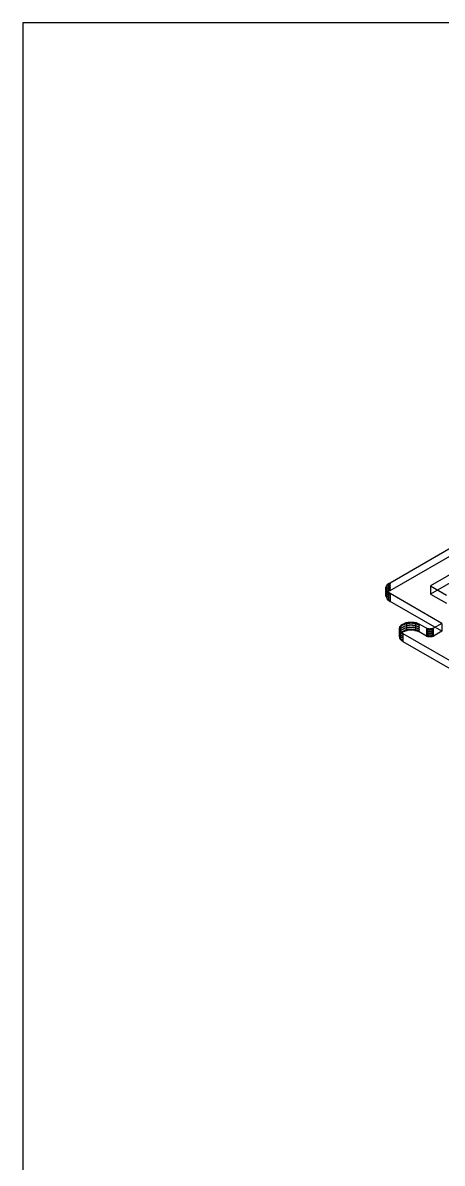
# Model space of a CAD drawing. Header units: millimetres. Extents: x 0 to 2112, y 8 to 1252.
# Drawn here: x 0 to 269, y 520 to 1252 of the extents above; entities that cross this region are included whole.
import ezdxf

# ---------------------------------------------------------------- set-up
doc = ezdxf.new("R2010")
doc.units = ezdxf.units.MM
doc.layers.get('0').update_dxf_attribs({"linetype": 'CONTINUOUS'})

msp = doc.modelspace()

# ---------------------------------------------------------------- linework, layer by layer
at = {"color": 7}
for p, q in [((2111.85, 1251.96), (0, 1251.96)), ((0, 1251.96), (0, 8.075))]:
    msp.add_line(p, q, dxfattribs=at)
at = {"color": 9}
for p, q in [((235.458, 892.658), (589.996, 1097.06)), ((235.458, 892.658), (589.996, 1097.06)), ((235.458, 887.642), (589.996, 1091.8)), ((235.458, 887.642), (589.996, 1091.8)), ((281.416, 902.134), (261.33, 890.538)), ((281.416, 902.134), (261.33, 890.538)), ((281.416, 896.874), (261.33, 885.275)), ((281.416, 896.874), (261.33, 885.275)), ((232.841, 889.766), (233.09, 890.013)), ((232.841, 889.766), (233.09, 890.013)), ((232.841, 889.49), (232.841, 889.766)), ((232.841, 889.49), (232.841, 889.766)), ((232.841, 888.965), (232.841, 889.49)), ((232.841, 888.965), (232.841, 889.49)), ((232.841, 888.965), (233.09, 889.215)), ((232.841, 888.69), (232.841, 888.965)), ((232.841, 888.69), (232.841, 888.965)), ((232.841, 888.69), (232.841, 888.965)), ((232.841, 888.443), (232.841, 888.69)), ((233.09, 888.443), (232.841, 888.69)), ((233.09, 888.443), (232.841, 888.69)), ((232.841, 888.167), (232.841, 888.443)), ((233.09, 887.917), (232.841, 888.167)), ((232.841, 887.642), (233.09, 887.917)), ((232.841, 887.395), (232.841, 887.642)), ((232.841, 887.12), (232.841, 887.395)), ((232.841, 886.844), (232.841, 887.12)), ((233.09, 886.598), (232.841, 886.844)), ((232.841, 886.322), (233.09, 886.598)), ((232.841, 886.072), (232.841, 886.322)), ((232.841, 885.797), (232.841, 886.072)), ((232.841, 885.55), (232.841, 885.797)), ((233.09, 885.275), (232.841, 885.55)), ((232.841, 885.024), (233.09, 885.55)), ((233.09, 890.538), (233.365, 890.813)), ((233.09, 890.538), (233.365, 890.813)), ((233.09, 890.288), (233.09, 890.538)), ((233.09, 890.288), (233.09, 890.538)), ((233.09, 890.288), (233.09, 885.024)), ((233.09, 890.013), (233.365, 890.288)), ((233.09, 890.013), (233.09, 890.288)), ((233.09, 890.013), (233.09, 890.288)), ((233.09, 889.49), (233.09, 890.013)), ((233.09, 889.215), (233.09, 889.49)), ((233.09, 888.69), (233.365, 888.965)), ((233.09, 888.443), (233.09, 888.69)), ((233.09, 888.443), (233.09, 883.179)), ((233.09, 887.917), (233.09, 888.443)), ((233.09, 888.167), (233.09, 888.443)), ((233.09, 888.167), (233.09, 888.443)), ((233.365, 887.917), (233.09, 888.167)), ((233.365, 887.917), (233.09, 888.167)), ((233.09, 887.642), (233.09, 887.917)), ((233.365, 887.12), (233.09, 887.642)), ((233.09, 887.395), (233.365, 887.642)), ((233.09, 887.12), (233.09, 887.395)), ((233.09, 886.598), (233.09, 887.12)), ((233.09, 886.322), (233.09, 886.598)), ((233.365, 885.797), (233.09, 886.322)), ((233.09, 886.072), (233.365, 886.322)), ((233.09, 885.797), (233.09, 886.072)), ((233.09, 885.55), (233.09, 885.797)), ((233.365, 885.55), (233.09, 885.275)), ((233.365, 885.55), (233.09, 885.275)), ((233.365, 890.813), (233.613, 891.06)), ((233.365, 890.813), (233.613, 891.06)), ((233.365, 890.288), (233.613, 890.538)), ((233.365, 888.965), (233.613, 889.215)), ((233.365, 887.642), (233.613, 887.917)), ((233.365, 887.642), (233.365, 887.917)), ((233.365, 887.642), (233.365, 887.917)), ((233.613, 887.395), (233.365, 887.642)), ((233.613, 887.395), (233.365, 887.642)), ((233.365, 886.844), (233.365, 887.12)), ((233.613, 886.598), (233.365, 886.844)), ((233.365, 886.322), (233.613, 886.598)), ((233.613, 886.072), (233.365, 885.797)), ((233.613, 886.072), (233.365, 885.797)), ((233.365, 885.797), (233.365, 885.55)), ((233.365, 885.55), (233.365, 885.797)), ((233.365, 885.797), (233.365, 885.55)), ((233.613, 885.275), (233.365, 885.55)), ((233.613, 891.335), (233.889, 891.611)), ((233.613, 891.335), (233.889, 891.611)), ((233.613, 891.06), (233.613, 891.335)), ((233.613, 891.06), (233.613, 891.335)), ((233.613, 890.813), (233.889, 891.06)), ((233.613, 890.538), (233.613, 890.813)), ((233.613, 889.49), (233.889, 889.766)), ((233.613, 889.215), (233.613, 889.49)), ((233.613, 888.167), (233.889, 888.443)), ((233.613, 887.917), (233.613, 888.167)), ((233.889, 887.12), (233.613, 887.395)), ((233.889, 887.12), (233.613, 887.395)), ((233.613, 886.844), (233.889, 887.12)), ((233.613, 886.598), (233.613, 886.844)), ((233.889, 886.322), (233.613, 886.598)), ((233.889, 886.322), (233.613, 886.072)), ((233.889, 886.322), (233.613, 886.072)), ((233.889, 891.611), (234.164, 891.858)), ((233.889, 891.611), (234.164, 891.858)), ((233.889, 891.06), (234.164, 891.335)), ((233.889, 889.766), (234.164, 890.013)), ((233.889, 888.443), (234.164, 888.69)), ((233.889, 887.12), (234.164, 887.395)), ((234.164, 886.844), (233.889, 887.12)), ((234.164, 886.844), (233.889, 887.12)), ((234.164, 886.598), (233.889, 886.322)), ((234.164, 886.598), (233.889, 886.322)), ((234.164, 886.072), (233.889, 886.322)), ((234.164, 891.858), (234.413, 892.133)), ((234.164, 891.858), (234.413, 892.133)), ((234.164, 891.335), (234.413, 891.611)), ((234.164, 890.013), (234.413, 890.288)), ((234.164, 888.69), (234.413, 888.965)), ((234.164, 887.395), (234.413, 887.642)), ((234.413, 886.844), (234.164, 886.598)), ((234.413, 886.598), (234.164, 886.844)), ((234.413, 886.844), (234.164, 886.598)), ((234.413, 886.598), (234.164, 886.844)), ((234.413, 885.797), (234.164, 886.072)), ((234.413, 892.133), (234.935, 892.383)), ((234.413, 892.133), (234.935, 892.383)), ((234.413, 892.133), (234.413, 886.844)), ((234.413, 891.611), (234.935, 891.858)), ((234.413, 890.288), (234.935, 890.538)), ((234.413, 888.965), (234.935, 889.215)), ((234.413, 887.642), (234.935, 887.917)), ((234.687, 887.12), (234.413, 886.844)), ((234.687, 887.12), (234.413, 886.844)), ((234.413, 886.844), (234.413, 886.598)), ((234.413, 886.598), (234.413, 881.334)), ((234.687, 886.322), (234.413, 886.598)), ((234.687, 886.322), (234.413, 886.598)), ((234.687, 885.55), (234.413, 885.797)), ((234.935, 887.395), (234.687, 887.12)), ((234.935, 887.395), (234.687, 887.12)), ((234.935, 886.072), (234.687, 886.322)), ((234.935, 886.072), (234.687, 886.322)), ((234.935, 885.275), (234.687, 885.55)), ((234.935, 892.383), (235.458, 892.658)), ((234.935, 892.383), (235.458, 892.658)), ((234.935, 891.858), (235.458, 892.133)), ((234.935, 890.538), (235.458, 890.813)), ((234.935, 889.215), (235.458, 889.49)), ((234.935, 887.917), (235.458, 888.167)), ((235.458, 887.642), (234.935, 887.395)), ((235.458, 887.642), (234.935, 887.395)), ((235.458, 885.797), (234.935, 886.072)), ((235.458, 885.797), (234.935, 886.072)), ((235.458, 887.642), (235.458, 892.658)), ((235.458, 887.642), (235.458, 892.658)), ((235.458, 892.133), (235.458, 891.858)), ((235.458, 890.813), (235.458, 890.538)), ((235.458, 889.49), (235.458, 889.215)), ((235.458, 888.167), (235.458, 887.917)), ((235.458, 885.797), (235.458, 880.533)), ((268.742, 866.567), (235.458, 885.797)), ((235.458, 885.797), (235.458, 880.533)), ((268.742, 866.567), (235.458, 885.797)), ((261.33, 890.538), (271.635, 884.749)), ((261.33, 890.538), (261.33, 885.275)), ((261.33, 890.538), (271.635, 884.749)), ((261.33, 890.538), (261.33, 885.275)), ((233.09, 885.024), (232.841, 884.749)), ((232.841, 884.749), (232.841, 885.024)), ((233.09, 885.024), (232.841, 884.749)), ((232.841, 884.749), (232.841, 884.227)), ((232.841, 884.474), (232.841, 884.749)), ((232.841, 884.749), (232.841, 884.227)), ((232.841, 884.227), (232.841, 884.474)), ((232.841, 884.227), (232.841, 883.952)), ((233.09, 883.952), (232.841, 884.227)), ((232.841, 884.227), (232.841, 883.952)), ((232.841, 883.952), (232.841, 883.701)), ((232.841, 883.952), (232.841, 883.701)), ((232.841, 883.701), (233.09, 883.426)), ((232.841, 883.701), (233.09, 883.426)), ((233.09, 885.275), (233.09, 885.024)), ((233.09, 885.024), (233.09, 885.275)), ((233.09, 885.275), (233.09, 885.024)), ((233.09, 885.024), (233.09, 884.749)), ((233.365, 884.749), (233.09, 885.024)), ((233.09, 883.701), (233.09, 883.952)), ((233.365, 883.426), (233.09, 883.701)), ((233.09, 883.426), (233.09, 883.179)), ((233.09, 883.426), (233.09, 883.179)), ((233.09, 883.179), (233.09, 882.904)), ((233.09, 883.179), (233.09, 882.904)), ((233.09, 883.179), (233.09, 882.904)), ((233.09, 882.904), (233.365, 882.629)), ((233.09, 882.904), (233.365, 882.629)), ((233.365, 884.227), (233.365, 884.749)), ((233.613, 883.952), (233.365, 884.227)), ((233.365, 883.179), (233.365, 883.426)), ((233.613, 882.629), (233.365, 883.179)), ((233.365, 882.629), (233.613, 882.382)), ((233.365, 882.629), (233.613, 882.382)), ((233.889, 885.024), (233.613, 885.275)), ((233.889, 883.701), (233.613, 883.952)), ((233.889, 882.382), (233.613, 882.629)), ((233.613, 882.382), (233.613, 881.856)), ((233.613, 882.382), (233.613, 881.856)), ((233.613, 881.856), (233.889, 881.581)), ((233.613, 881.856), (233.889, 881.581)), ((234.164, 884.749), (233.889, 885.024)), ((234.164, 883.426), (233.889, 883.701)), ((234.164, 882.107), (233.889, 882.382)), ((233.889, 881.581), (234.164, 881.334)), ((233.889, 881.581), (234.164, 881.334)), ((234.413, 884.474), (234.164, 884.749)), ((234.413, 883.179), (234.164, 883.426)), ((234.413, 881.856), (234.164, 882.107)), ((234.164, 881.334), (234.413, 881.334)), ((234.164, 881.334), (234.413, 881.334)), ((234.687, 884.227), (234.413, 884.474)), ((234.687, 882.904), (234.413, 883.179)), ((234.687, 881.856), (234.413, 881.856)), ((234.413, 881.334), (234.935, 881.059)), ((234.413, 881.334), (234.413, 881.059)), ((234.413, 881.334), (234.935, 881.059)), ((234.935, 884.227), (234.687, 884.227)), ((234.935, 882.904), (234.687, 882.904)), ((234.935, 881.581), (234.687, 881.856)), ((235.458, 885.275), (234.935, 885.275)), ((235.458, 883.952), (234.935, 884.227)), ((235.458, 882.629), (234.935, 882.904)), ((235.458, 881.334), (234.935, 881.581)), ((234.935, 881.059), (235.458, 880.533)), ((234.935, 881.059), (235.458, 880.533)), ((268.742, 861.579), (235.458, 880.533)), ((268.742, 861.579), (235.458, 880.533)), ((261.33, 885.275), (271.635, 879.489)), ((261.33, 885.275), (271.635, 879.489)), ((241.548, 863.674), (241.796, 863.949)), ((241.548, 863.674), (241.796, 863.949)), ((241.548, 863.424), (241.548, 863.674)), ((241.548, 863.424), (241.548, 863.674)), ((241.796, 864.471), (242.072, 864.722)), ((241.796, 864.471), (242.072, 864.722)), ((241.796, 864.196), (241.796, 864.471)), ((241.796, 864.196), (241.796, 864.471)), ((241.796, 863.949), (241.796, 864.196)), ((241.796, 863.949), (241.796, 864.196)), ((241.796, 863.674), (241.796, 863.949)), ((241.796, 863.949), (242.072, 863.949)), ((241.796, 863.424), (241.796, 863.674)), ((242.072, 864.722), (242.347, 864.997)), ((242.072, 864.722), (242.347, 864.997)), ((242.072, 864.722), (242.072, 859.458)), ((242.072, 863.949), (242.347, 864.196)), ((242.347, 864.997), (242.595, 865.244)), ((242.347, 864.997), (242.595, 865.244)), ((242.347, 864.196), (242.595, 864.471)), ((242.595, 865.244), (242.595, 865.519)), ((242.595, 865.519), (242.871, 865.519)), ((242.595, 865.244), (242.595, 865.519)), ((242.595, 865.519), (242.871, 865.519)), ((242.595, 864.722), (242.871, 864.997)), ((242.595, 864.471), (242.595, 864.722)), ((242.595, 863.424), (242.871, 863.674)), ((242.871, 865.519), (243.119, 865.794)), ((242.871, 865.519), (243.119, 865.794)), ((242.871, 864.997), (243.119, 865.244)), ((242.871, 863.674), (243.119, 863.949)), ((243.119, 865.794), (243.641, 866.041)), ((243.119, 865.794), (243.641, 866.041)), ((243.119, 865.244), (243.641, 865.519)), ((243.119, 863.949), (243.641, 864.196)), ((243.641, 866.041), (243.917, 866.316)), ((243.641, 866.041), (243.917, 866.316)), ((243.641, 865.519), (243.917, 865.519)), ((243.641, 864.196), (243.917, 864.196)), ((243.917, 866.316), (244.192, 866.316)), ((243.917, 866.316), (244.192, 866.316)), ((243.917, 865.519), (244.192, 865.794)), ((243.917, 864.196), (244.192, 864.471)), ((244.192, 866.316), (244.716, 866.567)), ((244.192, 866.316), (244.716, 866.567)), ((244.192, 865.794), (244.716, 866.041)), ((244.192, 864.471), (244.716, 864.722)), ((244.716, 866.567), (244.964, 866.842)), ((244.716, 866.567), (244.964, 866.842)), ((244.716, 866.041), (244.964, 866.041)), ((244.716, 864.722), (244.964, 864.722)), ((244.964, 866.842), (245.24, 866.842)), ((244.964, 866.842), (245.24, 866.842)), ((244.964, 866.041), (245.24, 866.316)), ((244.964, 864.722), (245.24, 864.997)), ((244.964, 863.424), (245.24, 863.674)), ((245.24, 866.842), (245.763, 867.089)), ((245.24, 866.842), (245.763, 867.089)), ((245.24, 866.316), (245.763, 866.316)), ((245.24, 864.997), (245.763, 864.997)), ((245.24, 863.674), (245.763, 863.674)), ((245.763, 867.089), (246.287, 867.089)), ((245.763, 867.089), (246.287, 867.089)), ((245.763, 866.316), (246.287, 866.316)), ((245.763, 864.997), (246.287, 865.244)), ((245.763, 863.674), (246.287, 863.949)), ((246.039, 867.089), (246.039, 861.826)), ((246.287, 867.089), (246.563, 867.089)), ((246.287, 867.089), (246.563, 867.089)), ((246.287, 866.316), (246.563, 866.567)), ((246.287, 865.244), (246.563, 865.244)), ((246.287, 863.949), (246.563, 863.949)), ((246.563, 867.089), (247.086, 867.364)), ((246.563, 867.089), (247.086, 867.364)), ((246.563, 866.567), (247.086, 866.567)), ((246.563, 865.244), (247.086, 865.244)), ((246.563, 863.949), (247.086, 863.949)), ((247.086, 867.364), (247.609, 867.364)), ((247.086, 867.364), (247.609, 867.364)), ((247.086, 866.567), (247.609, 866.567)), ((247.086, 865.244), (247.609, 865.244)), ((247.086, 863.949), (247.609, 863.949)), ((247.609, 867.364), (247.884, 867.364)), ((247.609, 867.364), (247.884, 867.364)), ((247.609, 866.567), (247.884, 866.567)), ((247.609, 865.244), (247.884, 865.519)), ((247.609, 863.949), (247.884, 864.196)), ((247.884, 867.364), (248.408, 867.364)), ((247.884, 867.364), (248.408, 867.364)), ((247.884, 866.567), (248.408, 866.842)), ((247.884, 865.519), (248.408, 865.519)), ((247.884, 864.196), (248.408, 864.196)), ((248.408, 867.364), (248.932, 867.364)), ((248.408, 867.364), (248.932, 867.364)), ((248.408, 866.842), (248.932, 866.842)), ((248.408, 865.519), (248.932, 865.519)), ((248.408, 864.196), (248.932, 864.196)), ((248.932, 867.364), (249.207, 867.364)), ((248.932, 867.364), (249.207, 867.364)), ((248.932, 866.842), (249.207, 866.842)), ((248.932, 865.519), (249.207, 865.519)), ((248.932, 864.196), (249.207, 864.196)), ((249.207, 867.364), (249.731, 867.364)), ((249.207, 867.364), (249.731, 867.364)), ((249.207, 866.842), (249.731, 866.842)), ((249.207, 865.519), (249.731, 865.519)), ((249.207, 864.196), (249.731, 864.196)), ((249.731, 867.364), (250.255, 867.364)), ((249.731, 867.364), (250.255, 867.364)), ((249.731, 866.842), (250.255, 866.567)), ((249.731, 865.519), (250.255, 865.244)), ((249.731, 864.196), (250.255, 864.196)), ((250.255, 867.364), (250.778, 867.364)), ((250.255, 867.364), (250.778, 867.364)), ((250.255, 866.567), (250.778, 866.567)), ((250.255, 865.244), (250.778, 865.244)), ((250.255, 864.196), (250.778, 863.949)), ((250.778, 867.364), (251.054, 867.089)), ((250.778, 867.364), (251.054, 867.089)), ((250.778, 866.567), (251.054, 866.567)), ((250.778, 865.244), (251.054, 865.244)), ((250.778, 863.949), (251.054, 863.949)), ((251.054, 867.089), (251.577, 867.089)), ((251.054, 867.089), (251.577, 867.089)), ((251.054, 866.567), (251.577, 866.567)), ((251.054, 865.244), (251.577, 865.244)), ((251.054, 863.949), (251.577, 863.949)), ((251.577, 867.089), (252.1, 867.089)), ((251.577, 867.089), (252.1, 867.089)), ((251.577, 866.567), (252.1, 866.316)), ((251.577, 865.244), (252.1, 864.997)), ((251.577, 863.949), (252.1, 863.674)), ((251.853, 867.089), (251.853, 861.826)), ((252.1, 867.089), (252.375, 866.842)), ((252.1, 867.089), (252.375, 866.842)), ((252.1, 866.316), (252.375, 866.316)), ((252.1, 864.997), (252.375, 864.997)), ((252.1, 863.674), (252.375, 863.674)), ((252.375, 866.842), (252.899, 866.842)), ((252.375, 866.842), (252.899, 866.842)), ((252.375, 866.316), (252.899, 866.041)), ((252.375, 864.997), (252.899, 864.722)), ((252.375, 863.674), (252.899, 863.424)), ((252.899, 866.842), (253.147, 866.567)), ((252.899, 866.842), (253.147, 866.567)), ((252.899, 866.041), (253.147, 866.041)), ((252.899, 864.722), (253.147, 864.722)), ((253.147, 866.567), (253.422, 866.567)), ((253.147, 866.567), (253.422, 866.567)), ((253.147, 866.041), (253.422, 865.794)), ((253.147, 864.722), (253.422, 864.471)), ((253.422, 866.567), (254.222, 866.041)), ((253.422, 866.567), (254.222, 866.041)), ((253.422, 865.794), (254.222, 865.519)), ((253.422, 864.471), (254.222, 864.196)), ((254.222, 861.028), (254.222, 866.041)), ((258.713, 863.424), (254.222, 866.041)), ((254.222, 861.028), (254.222, 866.041)), ((258.713, 863.424), (254.222, 866.041)), ((254.222, 865.519), (254.222, 865.244)), ((254.222, 864.196), (254.222, 863.949)), ((268.742, 866.567), (263.204, 863.424)), ((268.742, 866.567), (263.204, 863.424)), ((268.742, 866.567), (268.742, 861.579)), ((268.742, 866.567), (268.742, 861.579)), ((241.548, 863.148), (241.796, 863.424)), ((241.548, 863.148), (241.548, 863.424)), ((241.548, 863.148), (241.548, 863.424)), ((241.548, 862.873), (241.548, 863.148)), ((241.548, 862.873), (241.548, 863.148)), ((241.548, 862.873), (241.548, 863.148)), ((241.548, 862.626), (241.548, 862.873)), ((241.548, 862.626), (241.548, 862.873)), ((241.548, 862.626), (241.548, 862.873)), ((241.548, 862.351), (241.548, 862.626)), ((241.548, 862.351), (241.548, 862.626)), ((241.548, 862.351), (241.548, 862.626)), ((241.548, 862.101), (241.548, 862.351)), ((241.796, 862.101), (241.548, 862.351)), ((241.796, 862.101), (241.548, 862.351)), ((241.548, 861.826), (241.548, 862.101)), ((241.548, 861.826), (241.796, 862.101)), ((241.796, 861.579), (241.548, 861.826)), ((241.548, 861.579), (241.548, 861.826)), ((241.548, 861.303), (241.548, 861.579)), ((241.548, 861.028), (241.548, 861.303)), ((241.548, 860.781), (241.548, 861.028)), ((241.548, 860.506), (241.548, 860.781)), ((241.548, 860.506), (241.796, 860.781)), ((241.796, 860.256), (241.548, 860.506)), ((241.548, 860.256), (241.548, 860.506)), ((241.548, 859.98), (241.548, 860.256)), ((241.548, 859.734), (241.548, 859.98)), ((241.548, 859.458), (241.548, 859.734)), ((241.548, 859.208), (241.548, 859.458)), ((241.548, 859.208), (241.796, 859.458)), ((241.796, 858.933), (241.548, 859.208)), ((241.548, 858.933), (241.548, 859.208)), ((241.548, 858.658), (241.548, 858.933)), ((241.796, 858.658), (241.548, 858.411)), ((241.548, 858.411), (241.548, 858.658)), ((241.796, 858.658), (241.548, 858.411)), ((241.548, 858.411), (241.548, 858.135)), ((241.548, 858.135), (241.548, 858.411)), ((241.548, 858.411), (241.548, 858.135)), ((241.548, 858.135), (241.548, 857.885)), ((241.548, 857.885), (241.548, 858.135)), ((241.548, 858.135), (241.548, 857.885)), ((241.548, 857.885), (241.548, 857.61)), ((241.796, 857.61), (241.548, 857.885)), ((241.548, 857.885), (241.548, 857.61)), ((241.548, 857.61), (241.548, 857.363)), ((241.548, 857.61), (241.548, 857.363)), ((241.548, 857.363), (241.548, 857.088)), ((241.548, 857.363), (241.548, 857.088)), ((241.548, 857.088), (241.796, 856.813)), ((241.548, 857.088), (241.796, 856.813)), ((241.796, 862.626), (242.072, 862.873)), ((241.796, 862.351), (241.796, 862.626)), ((241.796, 862.101), (241.796, 862.351)), ((241.796, 861.826), (241.796, 862.101)), ((241.796, 861.826), (241.796, 862.101)), ((242.072, 861.579), (241.796, 861.826)), ((242.072, 861.579), (241.796, 861.826)), ((241.796, 861.303), (241.796, 861.579)), ((241.796, 861.303), (242.072, 861.579)), ((242.072, 861.028), (241.796, 861.303)), ((241.796, 861.028), (241.796, 861.303)), ((241.796, 860.781), (241.796, 861.028)), ((241.796, 859.98), (241.796, 860.256)), ((241.796, 859.98), (242.072, 860.256)), ((242.072, 859.734), (241.796, 859.98)), ((241.796, 859.734), (241.796, 859.98)), ((241.796, 859.458), (241.796, 859.734)), ((242.072, 859.458), (241.796, 859.208)), ((242.072, 859.458), (241.796, 859.208)), ((241.796, 859.208), (241.796, 858.933)), ((241.796, 859.208), (241.796, 858.933)), ((241.796, 858.933), (241.796, 858.658)), ((241.796, 858.658), (241.796, 858.933)), ((241.796, 858.933), (241.796, 858.658)), ((242.072, 858.411), (241.796, 858.658)), ((241.796, 857.363), (241.796, 857.61)), ((242.072, 857.088), (241.796, 857.363)), ((241.796, 856.813), (241.796, 856.566)), ((241.796, 856.813), (241.796, 856.566)), ((241.796, 856.566), (242.072, 856.29)), ((241.796, 856.566), (242.072, 856.29)), ((242.072, 862.873), (242.347, 862.873)), ((242.072, 861.579), (242.347, 861.826)), ((242.072, 861.579), (242.072, 856.29)), ((242.072, 861.303), (242.072, 861.579)), ((242.072, 861.303), (242.072, 861.579)), ((242.347, 861.028), (242.072, 861.303)), ((242.347, 861.028), (242.072, 861.303)), ((242.072, 860.781), (242.072, 861.028)), ((242.347, 860.506), (242.072, 860.781)), ((242.072, 860.256), (242.347, 860.506)), ((242.347, 859.734), (242.072, 859.458)), ((242.072, 859.458), (242.072, 859.734)), ((242.347, 859.734), (242.072, 859.458)), ((242.072, 859.458), (242.072, 859.208)), ((242.347, 859.208), (242.072, 859.458)), ((242.072, 858.135), (242.072, 858.411)), ((242.347, 857.885), (242.072, 858.135)), ((242.072, 856.813), (242.072, 857.088)), ((242.347, 856.566), (242.072, 856.813)), ((242.072, 856.29), (242.072, 856.29)), ((242.072, 856.29), (242.347, 856.04)), ((242.072, 856.29), (242.072, 856.04)), ((242.072, 856.29), (242.072, 856.29)), ((242.072, 856.29), (242.347, 856.04)), ((242.347, 862.873), (242.595, 863.148)), ((242.347, 861.826), (242.595, 861.826)), ((242.595, 860.781), (242.347, 861.028)), ((242.595, 860.781), (242.347, 861.028)), ((242.347, 860.506), (242.595, 860.781)), ((242.595, 860.256), (242.347, 860.506)), ((242.595, 859.98), (242.347, 859.734)), ((242.595, 859.98), (242.347, 859.734)), ((242.595, 858.933), (242.347, 859.208)), ((242.595, 857.61), (242.347, 857.885)), ((242.595, 856.29), (242.347, 856.566)), ((242.595, 863.148), (242.595, 863.424)), ((242.595, 862.101), (242.871, 862.351)), ((242.595, 861.826), (242.595, 862.101)), ((242.595, 860.781), (242.871, 861.028)), ((242.595, 860.781), (242.595, 860.781)), ((242.871, 860.781), (242.595, 860.781)), ((242.871, 860.781), (242.595, 860.781)), ((242.871, 860.506), (242.595, 860.256)), ((242.871, 860.506), (242.595, 860.256)), ((242.595, 860.256), (242.595, 859.98)), ((242.871, 859.98), (242.595, 860.256)), ((242.595, 860.256), (242.595, 859.98)), ((242.871, 858.658), (242.595, 858.933)), ((242.871, 857.363), (242.595, 857.61)), ((242.871, 856.04), (242.595, 856.29)), ((242.871, 862.351), (243.119, 862.626)), ((242.871, 861.028), (243.119, 861.303)), ((243.119, 860.781), (242.871, 860.506)), ((243.119, 860.506), (242.871, 860.781)), ((243.119, 860.781), (242.871, 860.506)), ((243.119, 860.506), (242.871, 860.781)), ((243.119, 859.734), (242.871, 859.98)), ((243.119, 858.411), (242.871, 858.658)), ((243.119, 857.363), (242.871, 857.363)), ((243.119, 862.626), (243.641, 862.873)), ((243.119, 861.303), (243.641, 861.579)), ((243.641, 860.781), (243.119, 860.781)), ((243.641, 860.781), (243.119, 860.781)), ((243.393, 860.256), (243.119, 860.506)), ((243.393, 860.256), (243.119, 860.506)), ((243.393, 859.734), (243.119, 859.734)), ((243.393, 858.411), (243.119, 858.411)), ((243.393, 857.088), (243.119, 857.363)), ((243.641, 859.98), (243.393, 860.256)), ((243.641, 859.98), (243.393, 860.256)), ((243.641, 859.458), (243.393, 859.734)), ((243.641, 858.135), (243.393, 858.411)), ((243.641, 856.813), (243.393, 857.088)), ((243.641, 862.873), (243.917, 862.873)), ((243.641, 861.579), (243.917, 861.579)), ((243.917, 861.028), (243.641, 860.781)), ((243.917, 861.028), (243.641, 860.781)), ((243.641, 859.98), (243.641, 854.996)), ((243.641, 859.98), (323.377, 814.162)), ((243.641, 859.98), (243.641, 854.996)), ((243.641, 859.98), (323.377, 814.162)), ((243.917, 862.873), (244.192, 863.148)), ((243.917, 861.579), (244.192, 861.826)), ((244.192, 861.303), (243.917, 861.028)), ((244.192, 861.303), (243.917, 861.028)), ((244.192, 863.148), (244.716, 863.424)), ((244.192, 861.826), (244.716, 862.101)), ((244.716, 861.303), (244.192, 861.303)), ((244.716, 861.303), (244.192, 861.303)), ((244.716, 863.424), (244.964, 863.424)), ((244.716, 862.101), (244.964, 862.101)), ((244.964, 861.579), (244.716, 861.303)), ((244.964, 861.579), (244.716, 861.303)), ((244.964, 862.101), (245.24, 862.351)), ((245.24, 861.579), (244.964, 861.579)), ((245.24, 861.579), (244.964, 861.579)), ((245.24, 862.351), (245.763, 862.351)), ((245.763, 861.826), (245.24, 861.579)), ((245.763, 861.826), (245.24, 861.579)), ((245.763, 862.351), (246.287, 862.626)), ((246.287, 861.826), (245.763, 861.826)), ((246.287, 861.826), (245.763, 861.826)), ((246.039, 861.826), (246.039, 861.579)), ((246.287, 862.626), (246.563, 862.626)), ((246.563, 862.101), (246.287, 861.826)), ((246.563, 862.101), (246.287, 861.826)), ((246.563, 862.626), (247.086, 862.626)), ((247.086, 862.101), (246.563, 862.101)), ((247.086, 862.101), (246.563, 862.101)), ((247.086, 862.626), (247.609, 862.873)), ((247.609, 862.101), (247.086, 862.101)), ((247.609, 862.101), (247.086, 862.101)), ((247.609, 862.873), (247.884, 862.873)), ((247.884, 862.101), (247.609, 862.101)), ((247.884, 862.101), (247.609, 862.101)), ((247.884, 862.873), (248.408, 862.873)), ((248.408, 862.101), (247.884, 862.101)), ((248.408, 862.101), (247.884, 862.101)), ((248.408, 862.873), (248.932, 862.873)), ((248.932, 862.101), (248.408, 862.101)), ((248.932, 862.101), (248.408, 862.101)), ((248.932, 862.873), (249.207, 862.873)), ((249.207, 862.101), (248.932, 862.101)), ((249.207, 862.101), (248.932, 862.101)), ((249.207, 862.873), (249.731, 862.873)), ((249.731, 862.101), (249.207, 862.101)), ((249.731, 862.101), (249.207, 862.101)), ((249.731, 862.873), (250.255, 862.873)), ((250.255, 862.101), (249.731, 862.101)), ((250.255, 862.101), (249.731, 862.101)), ((250.255, 862.873), (250.778, 862.626)), ((250.778, 862.101), (250.255, 862.101)), ((250.778, 862.101), (250.255, 862.101)), ((250.778, 862.626), (251.054, 862.626)), ((251.054, 862.101), (250.778, 862.101)), ((251.054, 862.101), (250.778, 862.101)), ((251.054, 862.626), (251.577, 862.626)), ((251.577, 861.826), (251.054, 862.101)), ((251.577, 861.826), (251.054, 862.101)), ((251.577, 862.626), (252.1, 862.351)), ((252.1, 861.826), (251.577, 861.826)), ((252.1, 861.826), (251.577, 861.826)), ((251.853, 861.826), (251.853, 861.579)), ((252.1, 862.351), (252.375, 862.351)), ((252.375, 861.826), (252.1, 861.826)), ((252.375, 861.826), (252.1, 861.826)), ((252.375, 862.351), (252.899, 862.351)), ((252.899, 861.579), (252.375, 861.826)), ((252.899, 861.579), (252.375, 861.826)), ((252.899, 863.424), (253.147, 863.424)), ((252.899, 862.351), (253.147, 862.101)), ((253.147, 861.579), (252.899, 861.579)), ((253.147, 861.579), (252.899, 861.579)), ((253.147, 863.424), (253.422, 863.148)), ((253.147, 862.101), (253.422, 861.826)), ((253.422, 861.303), (253.147, 861.579)), ((253.422, 861.303), (253.147, 861.579)), ((253.422, 863.148), (254.222, 862.873)), ((253.422, 861.826), (254.222, 861.579)), ((253.946, 861.028), (253.422, 861.303)), ((253.946, 861.028), (253.422, 861.303)), ((254.222, 861.028), (253.946, 861.028)), ((254.222, 861.028), (253.946, 861.028)), ((254.222, 862.873), (254.222, 862.626)), ((254.222, 861.579), (254.222, 861.303)), ((258.713, 858.411), (254.222, 861.028)), ((258.713, 858.411), (254.222, 861.028)), ((258.713, 863.424), (258.713, 858.411)), ((258.713, 863.424), (258.961, 863.424)), ((258.713, 863.424), (258.713, 858.411)), ((258.713, 863.424), (258.961, 863.424)), ((258.961, 862.873), (258.713, 862.873)), ((258.713, 862.873), (258.713, 862.626)), ((258.961, 861.579), (258.713, 861.579)), ((258.713, 861.579), (258.713, 861.303)), ((258.961, 860.256), (258.713, 860.256)), ((258.713, 860.256), (258.713, 859.98)), ((258.961, 858.933), (258.713, 858.933)), ((258.713, 858.933), (258.713, 858.658)), ((258.961, 858.135), (258.713, 858.411)), ((258.961, 858.135), (258.713, 858.411)), ((258.961, 863.424), (258.961, 863.424)), ((258.961, 863.424), (259.237, 863.424)), ((258.961, 863.424), (258.961, 863.424)), ((258.961, 863.424), (259.237, 863.424)), ((259.237, 862.626), (258.961, 862.873)), ((259.237, 861.303), (258.961, 861.579)), ((259.237, 859.98), (258.961, 860.256)), ((259.237, 858.933), (258.961, 858.933)), ((259.237, 858.135), (258.961, 858.135)), ((259.237, 858.135), (258.961, 858.135)), ((259.237, 863.424), (259.237, 858.135)), ((259.237, 863.424), (259.237, 863.148)), ((259.237, 863.424), (259.237, 863.148)), ((259.237, 863.148), (259.485, 863.148)), ((259.237, 863.148), (259.485, 863.148)), ((259.485, 862.626), (259.237, 862.626)), ((259.237, 862.626), (259.237, 862.626)), ((259.485, 861.303), (259.237, 861.303)), ((259.237, 861.303), (259.237, 861.303)), ((259.485, 859.98), (259.237, 859.98)), ((259.237, 859.98), (259.237, 859.98)), ((259.237, 858.658), (259.237, 858.933)), ((259.485, 858.658), (259.237, 858.658)), ((259.485, 858.135), (259.237, 858.135)), ((259.237, 858.135), (259.237, 858.135)), ((259.237, 858.135), (259.237, 857.885)), ((259.485, 858.135), (259.237, 858.135)), ((259.237, 858.135), (259.237, 858.135)), ((259.485, 863.148), (259.76, 863.148)), ((259.485, 863.148), (259.76, 863.148)), ((259.76, 862.351), (259.485, 862.626)), ((259.485, 862.626), (259.485, 862.626)), ((259.76, 861.303), (259.485, 861.303)), ((259.485, 861.303), (259.485, 861.303)), ((259.76, 859.98), (259.485, 859.98)), ((259.485, 859.98), (259.485, 859.98)), ((259.76, 858.658), (259.485, 858.658)), ((259.485, 858.658), (259.485, 858.658)), ((259.485, 857.885), (259.485, 858.135)), ((259.485, 857.885), (259.485, 858.135)), ((259.76, 857.885), (259.485, 857.885)), ((259.76, 857.885), (259.485, 857.885)), ((259.76, 863.148), (259.76, 863.148)), ((259.76, 863.148), (260.036, 863.148)), ((259.76, 863.148), (259.76, 863.148)), ((259.76, 863.148), (260.036, 863.148)), ((260.036, 862.351), (259.76, 862.351)), ((260.036, 861.028), (259.76, 861.303)), ((260.036, 859.734), (259.76, 859.98)), ((260.036, 858.658), (259.76, 858.658)), ((260.036, 857.885), (259.76, 857.885)), ((260.036, 857.885), (259.76, 857.885)), ((260.036, 863.148), (260.284, 863.148)), ((260.036, 863.148), (260.284, 863.148)), ((260.284, 862.351), (260.036, 862.351)), ((260.284, 861.028), (260.036, 861.028)), ((260.284, 859.734), (260.036, 859.734)), ((260.284, 858.411), (260.036, 858.658)), ((260.284, 857.885), (260.036, 857.885)), ((260.284, 857.885), (260.036, 857.885)), ((260.284, 863.148), (260.284, 857.885)), ((260.284, 863.148), (260.558, 863.148)), ((260.284, 863.148), (260.558, 863.148)), ((260.558, 862.351), (260.284, 862.351)), ((260.284, 862.351), (260.284, 862.351)), ((260.558, 861.028), (260.284, 861.028)), ((260.284, 861.028), (260.284, 861.028)), ((260.558, 859.734), (260.284, 859.734)), ((260.284, 859.734), (260.284, 859.734)), ((260.558, 858.411), (260.284, 858.411)), ((260.284, 858.411), (260.284, 858.411)), ((260.558, 857.885), (260.284, 857.885)), ((260.284, 857.885), (260.284, 857.885)), ((260.284, 857.885), (260.284, 857.61)), ((260.558, 857.885), (260.284, 857.885)), ((260.284, 857.885), (260.284, 857.885)), ((260.558, 863.148), (260.558, 862.873)), ((260.558, 863.148), (260.558, 862.873)), ((260.558, 862.873), (260.806, 862.873)), ((260.558, 862.873), (260.806, 862.873)), ((260.806, 862.351), (260.558, 862.351)), ((260.806, 861.028), (260.558, 861.028)), ((260.806, 859.734), (260.558, 859.734)), ((260.806, 858.411), (260.558, 858.411)), ((260.806, 857.885), (260.558, 857.885)), ((260.806, 857.885), (260.558, 857.885)), ((260.806, 862.873), (261.082, 862.873)), ((260.806, 862.873), (261.082, 862.873)), ((261.082, 862.351), (260.806, 862.351)), ((260.806, 862.351), (260.806, 862.351)), ((261.082, 861.028), (260.806, 861.028)), ((260.806, 861.028), (260.806, 861.028)), ((261.082, 859.734), (260.806, 859.734)), ((260.806, 859.734), (260.806, 859.734)), ((261.082, 858.411), (260.806, 858.411)), ((260.806, 858.411), (260.806, 858.411)), ((261.082, 857.885), (260.806, 857.885)), ((260.806, 857.885), (260.806, 857.885)), ((261.082, 857.885), (260.806, 857.885)), ((260.806, 857.885), (260.806, 857.885)), ((261.082, 862.873), (261.33, 862.873)), ((261.082, 862.873), (261.33, 862.873)), ((261.33, 862.351), (261.082, 862.351)), ((261.33, 861.028), (261.082, 861.028)), ((261.33, 859.734), (261.082, 859.734)), ((261.33, 858.411), (261.082, 858.411)), ((261.33, 857.885), (261.082, 857.885)), ((261.33, 857.885), (261.082, 857.885)), ((261.33, 862.873), (261.33, 863.148)), ((261.33, 863.148), (261.606, 863.148)), ((261.33, 862.873), (261.33, 863.148)), ((261.33, 863.148), (261.606, 863.148)), ((261.606, 862.351), (261.33, 862.351)), ((261.606, 861.028), (261.33, 861.028)), ((261.606, 859.734), (261.33, 859.734)), ((261.606, 858.411), (261.33, 858.411)), ((261.606, 857.885), (261.33, 857.885)), ((261.606, 857.885), (261.33, 857.885)), ((261.606, 863.148), (261.606, 857.885)), ((261.606, 863.148), (261.881, 863.148)), ((261.606, 863.148), (261.881, 863.148)), ((261.881, 862.351), (261.606, 862.351)), ((261.606, 862.351), (261.606, 862.351)), ((261.881, 861.028), (261.606, 861.028)), ((261.606, 861.028), (261.606, 861.028)), ((261.881, 859.734), (261.606, 859.734)), ((261.606, 859.734), (261.606, 859.734)), ((261.881, 858.411), (261.606, 858.411)), ((261.606, 858.411), (261.606, 858.411)), ((261.881, 857.885), (261.606, 857.885)), ((261.606, 857.885), (261.606, 857.885)), ((261.606, 857.885), (261.606, 857.61)), ((261.881, 857.885), (261.606, 857.885)), ((261.606, 857.885), (261.606, 857.885)), ((261.881, 863.148), (262.129, 863.148)), ((261.881, 863.148), (262.129, 863.148)), ((262.129, 862.351), (261.881, 862.351)), ((262.129, 861.028), (261.881, 861.028)), ((262.129, 859.98), (261.881, 859.734)), ((262.129, 858.658), (261.881, 858.411)), ((262.129, 857.885), (261.881, 857.885)), ((262.129, 857.885), (261.881, 857.885)), ((262.129, 863.148), (262.129, 863.148)), ((262.129, 863.148), (262.405, 863.148)), ((262.129, 863.148), (262.129, 863.148)), ((262.129, 863.148), (262.405, 863.148)), ((262.405, 862.626), (262.129, 862.351)), ((262.405, 861.303), (262.129, 861.028)), ((262.405, 859.98), (262.129, 859.98)), ((262.405, 858.658), (262.129, 858.658)), ((262.405, 857.885), (262.129, 857.885)), ((262.405, 857.885), (262.129, 857.885)), ((262.405, 863.148), (262.653, 863.148)), ((262.405, 863.148), (262.653, 863.148)), ((262.653, 862.626), (262.405, 862.626)), ((262.405, 862.626), (262.405, 862.626)), ((262.653, 861.303), (262.405, 861.303)), ((262.405, 861.303), (262.405, 861.303)), ((262.653, 859.98), (262.405, 859.98)), ((262.405, 859.98), (262.405, 859.98)), ((262.653, 858.658), (262.405, 858.658)), ((262.405, 858.658), (262.405, 858.658)), ((262.653, 858.135), (262.405, 858.135)), ((262.405, 858.135), (262.405, 857.885)), ((262.653, 858.135), (262.405, 858.135)), ((262.405, 858.135), (262.405, 857.885)), ((262.653, 863.424), (262.653, 858.135)), ((262.653, 863.148), (262.653, 863.424)), ((262.653, 863.424), (262.928, 863.424)), ((262.653, 863.148), (262.653, 863.424)), ((262.653, 863.424), (262.928, 863.424)), ((262.928, 862.626), (262.653, 862.626)), ((262.653, 862.626), (262.653, 862.626)), ((262.928, 861.579), (262.653, 861.303)), ((262.653, 861.303), (262.653, 861.303)), ((262.928, 860.256), (262.653, 859.98)), ((262.653, 859.98), (262.653, 859.98)), ((262.928, 858.933), (262.653, 858.658)), ((262.653, 858.658), (262.653, 858.658)), ((262.928, 858.135), (262.653, 858.135)), ((262.653, 858.135), (262.653, 858.135)), ((262.653, 858.135), (262.653, 857.885)), ((262.928, 858.135), (262.653, 858.135)), ((262.653, 858.135), (262.653, 858.135)), ((262.928, 863.424), (262.928, 863.424)), ((262.928, 863.424), (263.204, 863.424)), ((262.928, 863.424), (262.928, 863.424)), ((262.928, 863.424), (263.204, 863.424)), ((263.204, 862.873), (262.928, 862.626)), ((263.204, 861.579), (262.928, 861.579)), ((263.204, 860.256), (262.928, 860.256)), ((263.204, 858.933), (262.928, 858.933)), ((263.204, 858.135), (262.928, 858.135)), ((263.204, 858.135), (262.928, 858.135)), ((263.204, 858.411), (263.204, 863.424)), ((263.204, 858.411), (263.204, 863.424)), ((263.204, 862.873), (263.204, 862.873)), ((268.742, 861.579), (263.204, 858.411)), ((263.204, 861.579), (263.204, 861.579)), ((268.742, 861.579), (263.204, 858.411)), ((263.204, 860.256), (263.204, 860.256)), ((263.204, 858.933), (263.204, 858.933)), ((263.204, 858.411), (263.204, 858.135)), ((263.204, 858.411), (263.204, 858.135)), ((242.347, 856.04), (242.595, 855.765)), ((242.347, 856.04), (242.595, 855.765)), ((242.595, 855.765), (242.871, 855.518)), ((242.595, 855.765), (242.871, 855.518)), ((243.119, 856.04), (242.871, 856.04)), ((242.871, 855.518), (243.119, 855.243)), ((242.871, 855.518), (243.119, 855.243)), ((243.393, 855.765), (243.119, 856.04)), ((243.119, 855.243), (243.641, 854.996)), ((243.119, 855.243), (243.641, 854.996)), ((243.641, 855.518), (243.393, 855.765)), ((243.641, 854.996), (323.377, 808.874)), ((243.641, 854.996), (323.377, 808.874))]:
    msp.add_line(p, q, dxfattribs=at)

doc.saveas('drawing.dxf')
